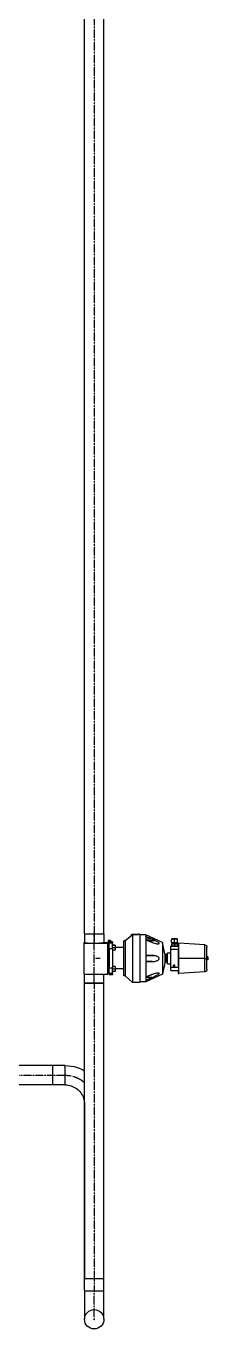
# Model space of a CAD drawing. Header units: millimetres. Extents: x 48717 to 75522, y 76128 to 88842.
# Drawn here: x 66439 to 67035, y 76180 to 80462 of the extents above; entities that cross this region are included whole.
import ezdxf

# ---------------------------------------------------------------- set-up
doc = ezdxf.new("R2010")
doc.units = ezdxf.units.MM
doc.linetypes.add('CENTER2', pattern=[1.125, 0.75, -0.125, 0.125, -0.125])
for name, color, linetype in [('Top (Plan) View2-CENTER', 1, 'CENTER2'), ('Top (Plan) View2-DV20-S1B-001b', 140, 'Continuous'), ('Top (Plan) View2-DV20-S1B-001b_Förslag', 140, 'Continuous'), ('Top (Plan) View2-DV20-S1B-001c', 140, 'Continuous')]:
    doc.layers.add(name, color=color, linetype=linetype)

# ---------------------------------------------------------------- blocks, each defined once
blk = doc.blocks.new('*U837')
at = {"layer": 'Top (Plan) View2-CENTER'}
blk.add_line((66348.9, 77013.9), (66526.6, 77013.9), dxfattribs=at)
at = {"layer": 'Top (Plan) View2-DV20-S1B-001b', "color": 0, "linetype": 'ByBlock', "lineweight": -2}
for p, q in [((66526.9, 77045.7), (66348.9, 77045.7)), ((66526.9, 76982.2), (66348.9, 76982.2))]:
    blk.add_line(p, q, dxfattribs=at)
at = {"layer": 'Top (Plan) View2-DV20-S1B-001b', "color": 0, "linetype": 'ByBlock', "lineweight": -2, "extrusion": (0, 0, -1)}
for start_param, end_param in [(1.570796, 3.141593), (0, 1.570796)]:
    blk.add_ellipse((66526.9, 77013.9), major_axis=(0, -31.8), ratio=0.01, start_param=start_param, end_param=end_param, dxfattribs=at)
blk = doc.blocks.new('*U941')
at = {"layer": 'Top (Plan) View2-CENTER'}
blk.add_line((66526.9, 77013.9), (66566.9, 77013.9), dxfattribs=at)
at = {"layer": 'Top (Plan) View2-CENTER', "extrusion": (0, 0, -1)}
blk.add_ellipse((66566.9, 76918.9), major_axis=(67.2, 67.2), ratio=0.9999, start_param=-0.785348, end_param=-0.056864, dxfattribs=at)
at = {"layer": 'Top (Plan) View2-DV20-S1B-001b_Förslag', "color": 0, "linetype": 'ByBlock', "lineweight": -2}
for p, q in [((66566.9, 77045.7), (66526.9, 77045.7)), ((66566.9, 76982.2), (66526.9, 76982.2)), ((66630.2, 76918.9), (66630.2, 76878.9))]:
    blk.add_line(p, q, dxfattribs=at)
at = {"layer": 'Top (Plan) View2-DV20-S1B-001b_Förslag', "color": 0, "linetype": 'ByBlock', "lineweight": -2, "extrusion": (0, 0, -1)}
for centre, start_param, end_param in [((66526.9, 77013.9), 0, 3.141593), ((66566.9, 77013.9), 0.009999, 3.141593), ((66566.9, 77013.9), 0, 0.009999)]:
    blk.add_ellipse(centre, major_axis=(0, -31.8), ratio=0.01, start_param=start_param, end_param=end_param, dxfattribs=at)
at = {"layer": 'Top (Plan) View2-DV20-S1B-001b_Förslag', "color": 0, "linetype": 'ByBlock', "lineweight": -2}
for centre, start_param in [((66661.9, 76918.9), 3.125891), ((66661.9, 76878.9), 3.126342)]:
    blk.add_ellipse(centre, major_axis=(31.7, 0), ratio=0.01, start_param=start_param, end_param=3.141593, dxfattribs=at)
for points, knots in [([(66566.9, 77045.7), (66580.2, 77045.7), (66593.5, 77043.6), (66614.5, 77036.8), (66622.5, 77033.2), (66630.2, 77028.8)], [4.712489, 4.712489, 4.712489, 4.712489, 5.0266271, 5.0266271, 5.2348822, 5.2348822, 5.2348822, 5.2348822]), ([(66566.9, 76982.2), (66573.6, 76982.2), (66580.2, 76981.1), (66592.8, 76977), (66598.7, 76974), (66609.5, 76966.2), (66614.2, 76961.5), (66622, 76950.8), (66625, 76944.8), (66629.1, 76932.2), (66630.2, 76925.6), (66630.2, 76918.9)], [4.712489, 4.712489, 4.712489, 4.712489, 5.026627, 5.026627, 5.340765, 5.340765, 5.654903, 5.654903, 5.969042, 5.969042, 6.28318, 6.28318, 6.28318, 6.28318])]:
    blk.add_open_spline(points, degree=3, knots=knots, dxfattribs=at)
blk = doc.blocks.new('*U943')
at = {"layer": 'Top (Plan) View2-CENTER'}
for p, q in [((66661.9, 77316.8), (66661.9, 77478.5)), ((66681.4, 77397.8), (66661.9, 77397.8)), ((66681.4, 77398.9), (66681.4, 77397.8))]:
    blk.add_line(p, q, dxfattribs=at)
at = {"layer": 'Top (Plan) View2-DV20-S1B-001c', "color": 0, "linetype": 'ByBlock', "lineweight": -2}
for p, q in [((66628.4, 77449.7), (66630.2, 77449.7)), ((66628.4, 77449.7), (66628.4, 77448.5)), ((66628.4, 77448.5), (66706.8, 77448.5)), ((66628.4, 77448.5), (66628.4, 77346.5)), ((66630.2, 77478.8), (66630.2, 77448.8)), ((66661.9, 77478.5), (66661.9, 77448.5)), ((66693.7, 77478.8), (66693.7, 77448.8)), ((66693.7, 77449.7), (66706.8, 77449.7)), ((66706.8, 77448.5), (66706.8, 77449.7)), ((66706.8, 77346.5), (66706.8, 77448.5)), ((66715.9, 77456.3), (66707.4, 77456.3)), ((66707.4, 77456.3), (66707.4, 77456.1)), ((66715.9, 77456.1), (66707.4, 77456.1)), ((66707.4, 77456.1), (66707.4, 77446.5)), ((66711.4, 77446.5), (66707.4, 77446.5)), ((66707.4, 77446.5), (66707.4, 77443.2)), ((66715.9, 77451.1), (66711.4, 77451.1)), ((66711.4, 77451.1), (66711.4, 77447.6)), ((66711.4, 77429.6), (66711.4, 77447.6)), ((66722.4, 77447.6), (66711.4, 77447.6)), ((66715.9, 77456.3), (66715.9, 77456.1)), ((66715.9, 77456.1), (66715.9, 77451.1)), ((66722.4, 77452.7), (66715.9, 77452.7)), ((66722.4, 77452.7), (66722.4, 77447.6)), ((66722.4, 77429.6), (66722.4, 77447.6)), ((66758.9, 77455.7), (66758.9, 77455.7)), ((66763.9, 77455.7), (66758.9, 77455.7)), ((66758.9, 77340.7), (66758.9, 77455.7)), ((66763.9, 77455.7), (66758.9, 77455.7)), ((66763.9, 77456.2), (66783.9, 77473.7)), ((66763.9, 77456.2), (66783.9, 77473.7)), ((66763.9, 77456.2), (66763.9, 77456.2)), ((66763.9, 77456.2), (66763.9, 77340.2)), ((66787.7, 77476.3), (66783.9, 77476.3)), ((66783.9, 77476.3), (66783.9, 77476.1)), ((66783.9, 77476.1), (66787.7, 77476.1)), ((66783.9, 77472.7), (66783.9, 77476.1)), ((66787.9, 77476.5), (66787.7, 77476.3)), ((66787.7, 77476.3), (66806.9, 77476.3)), ((66787.7, 77476.1), (66787.9, 77476.2)), ((66806.9, 77476.5), (66787.9, 77476.5)), ((66787.9, 77476.2), (66787.9, 77319.2)), ((66787.9, 77476.2), (66806.9, 77476.2)), ((66794.9, 77476.2), (66794.9, 77476.3)), ((66806.9, 77477.2), (66806.9, 77477.2)), ((66811.4, 77477.2), (66806.9, 77477.2)), ((66806.9, 77477.2), (66806.9, 77476.2)), ((66811.4, 77477.2), (66806.9, 77477.2)), ((66811.4, 77477.2), (66811.4, 77477.2)), ((66811.4, 77477.2), (66811.4, 77319.2)), ((66830.9, 77475.7), (66811.4, 77475.7)), ((66830.9, 77475.7), (66811.4, 77475.7)), ((66830.9, 77475.7), (66830.9, 77475.7)), ((66885.9, 77450.2), (66830.9, 77475.7)), ((66830.9, 77475.7), (66830.9, 77469.5)), ((66885.9, 77450.2), (66830.9, 77475.7)), ((66830.9, 77469.5), (66830.9, 77459.3)), ((66852, 77461), (66830.9, 77461)), ((66830.9, 77459.3), (66830.9, 77407.4)), ((66863.1, 77456), (66839.1, 77456)), ((66885.9, 77450.2), (66885.9, 77450.2)), ((66893.9, 77413.2), (66885.9, 77450.2)), ((66885.9, 77450.2), (66885.9, 77346.2)), ((66893.9, 77413.2), (66885.9, 77450.2)), ((66915.9, 77450.7), (66915.9, 77459.7)), ((66915.9, 77450.7), (66925.4, 77450.7)), ((66916.9, 77450.7), (66916.9, 77445.8)), ((66925.4, 77462.9), (66925.4, 77462.9)), ((66925.4, 77459.7), (66925.4, 77462.7)), ((66925.4, 77450.7), (66925.4, 77459.7)), ((66925.4, 77450.7), (66925.4, 77445.7)), ((66925.4, 77450.7), (66934.9, 77450.7)), ((66933.9, 77450.7), (66933.9, 77445.8)), ((66934.9, 77450.7), (66934.9, 77459.7)), ((66936.9, 77448.2), (66936.9, 77437.9)), ((66936.9, 77448.2), (66939.9, 77448.2)), ((66939.9, 77397.7), (66939.9, 77448.2)), ((67025.4, 77442.2), (66939.9, 77448.2)), ((66706.8, 77435.7), (66707.4, 77435.7)), ((66711.4, 77443.2), (66707.4, 77443.2)), ((66707.4, 77429.7), (66707.4, 77443.2)), ((66711.4, 77429.7), (66707.4, 77429.7)), ((66707.4, 77429.7), (66707.4, 77365.8)), ((66711.4, 77429.6), (66711.4, 77365.8)), ((66722.4, 77429.6), (66711.4, 77429.6)), ((66730.8, 77441.6), (66722.4, 77441.6)), ((66730.8, 77441.5), (66722.4, 77441.5)), ((66730.8, 77440.9), (66722.4, 77440.9)), ((66730.8, 77440.8), (66722.4, 77440.8)), ((66730.8, 77432.8), (66722.4, 77432.8)), ((66722.4, 77429.6), (66722.4, 77365.8)), ((66730.8, 77424.8), (66722.4, 77424.8)), ((66730.8, 77441.6), (66730.8, 77441.5)), ((66730.8, 77441.5), (66730.8, 77440.9)), ((66730.8, 77440.9), (66730.8, 77440.8)), ((66730.8, 77440.8), (66730.8, 77432.8)), ((66732.4, 77438.5), (66730.8, 77438.5)), ((66732.4, 77438.5), (66730.8, 77438.5)), ((66732.4, 77437.9), (66730.8, 77437.9)), ((66732.4, 77437.9), (66730.8, 77437.9)), ((66730.8, 77432.8), (66730.8, 77424.8)), ((66732.4, 77427.9), (66730.8, 77427.9)), ((66732.4, 77438.5), (66732.4, 77438.5)), ((66732.4, 77437.9), (66732.4, 77438.5)), ((66732.4, 77437.9), (66732.4, 77437.9)), ((66732.4, 77427.9), (66732.4, 77437.9)), ((66758.9, 77433.2), (66732.4, 77433.2)), ((66758.9, 77433.2), (66732.4, 77433.2)), ((66830.9, 77407.4), (66830.9, 77387.4)), ((66863.1, 77406.2), (66830.9, 77406.2)), ((66893.9, 77413.2), (66893.9, 77413.2)), ((66893.9, 77413.2), (66893.9, 77383.2)), ((66894.9, 77411.2), (66893.9, 77411.2)), ((66894.9, 77411.2), (66893.9, 77411.2)), ((66894.9, 77411.7), (66894.9, 77411.7)), ((66896, 77411.7), (66894.9, 77411.7)), ((66894.9, 77411.7), (66894.9, 77384.7)), ((66896, 77411.7), (66894.9, 77411.7)), ((66895.9, 77404.3), (66895.9, 77391.9)), ((66895.9, 77404.3), (66896, 77404.3)), ((66896, 77411.7), (66896, 77411.7)), ((66900.9, 77409.7), (66896, 77411.7)), ((66896, 77411.7), (66896, 77404.3)), ((66900.9, 77409.7), (66896, 77411.7)), ((66900.9, 77409.7), (66900.9, 77409.7)), ((66900.9, 77386.7), (66900.9, 77409.7)), ((66900.9, 77403.2), (66901.9, 77403.2)), ((66901.9, 77380.2), (66901.9, 77416.2)), ((66901.9, 77416.2), (66913.9, 77416.2)), ((66913.9, 77438.5), (66915.9, 77438.5)), ((66913.9, 77437.9), (66913.9, 77438.5)), ((66936.9, 77437.9), (66913.9, 77437.9)), ((66913.9, 77427.8), (66913.9, 77437.9)), ((66913.9, 77427.8), (66936.9, 77427.8)), ((66913.9, 77367.8), (66913.9, 77427.8)), ((66915.9, 77445.9), (66915.9, 77445.7)), ((66916.9, 77445.9), (66915.9, 77445.9)), ((66915.9, 77445.7), (66915.9, 77438.1)), ((66915.9, 77445.7), (66925.4, 77445.7)), ((66915.9, 77438.1), (66925.4, 77438.1)), ((66925.4, 77445.7), (66925.4, 77438.1)), ((66925.4, 77445.7), (66934.9, 77445.7)), ((66925.4, 77438.1), (66934.9, 77438.1)), ((66934.9, 77445.9), (66933.9, 77445.9)), ((66934.9, 77445.7), (66934.9, 77445.9)), ((66934.9, 77445.7), (66934.9, 77438.1)), ((66934.9, 77438.5), (66936.9, 77438.5)), ((66936.9, 77427.8), (66936.9, 77397.7)), ((67025.4, 77397.8), (67025.4, 77442.2)), ((67031.9, 77397.8), (67031.9, 77435.2)), ((67034.9, 77403.5), (67031.9, 77403.5)), ((67034.9, 77403.4), (67031.9, 77403.4)), ((67034.9, 77403.5), (67034.9, 77403.4)), ((67034.9, 77403.4), (67034.9, 77402.9)), ((66706.8, 77397.8), (66707.4, 77397.8)), ((66706.8, 77360.7), (66707.4, 77360.7)), ((66711.4, 77365.8), (66707.4, 77365.8)), ((66707.4, 77352.6), (66707.4, 77365.8)), ((66711.4, 77348.1), (66711.4, 77365.8)), ((66722.4, 77365.8), (66711.4, 77365.8)), ((66730.8, 77370.9), (66722.4, 77370.9)), ((66730.8, 77370.8), (66722.4, 77370.8)), ((66722.4, 77348.1), (66722.4, 77365.8)), ((66730.8, 77362.8), (66722.4, 77362.8)), ((66730.8, 77370.9), (66730.8, 77370.8)), ((66730.8, 77370.8), (66730.8, 77362.8)), ((66732.4, 77367.9), (66730.8, 77367.9)), ((66732.4, 77367.9), (66730.8, 77367.9)), ((66730.8, 77362.8), (66730.8, 77354.8)), ((66732.4, 77367.9), (66732.4, 77367.9)), ((66732.4, 77357.9), (66732.4, 77367.9)), ((66758.9, 77363.2), (66732.4, 77363.2)), ((66852, 77387.5), (66830.9, 77387.5)), ((66830.9, 77387.4), (66830.9, 77336.2)), ((66893.9, 77383.2), (66885.9, 77346.2)), ((66894.9, 77385.2), (66893.9, 77385.2)), ((66896, 77384.7), (66894.9, 77384.7)), ((66896, 77391.9), (66895.9, 77391.9)), ((66896, 77391.9), (66896, 77384.7)), ((66900.9, 77386.7), (66896, 77384.7)), ((66900.9, 77398.2), (66901.9, 77398.2)), ((66900.9, 77393.2), (66901.9, 77393.2)), ((66901.9, 77380.2), (66913.9, 77380.2)), ((66913.9, 77357.9), (66913.9, 77367.8)), ((66936.9, 77367.8), (66913.9, 77367.8)), ((66923.9, 77370.3), (66923.9, 77370.3)), ((66936.9, 77397.7), (66939.9, 77397.7)), ((66936.9, 77397.7), (66936.9, 77367.8)), ((67025.4, 77397.8), (66939.9, 77397.7)), ((66939.9, 77348.2), (66939.9, 77397.7)), ((67025.4, 77354.2), (67025.4, 77397.8)), ((67034.9, 77402.9), (67031.9, 77402.9)), ((67034.9, 77402.9), (67031.9, 77402.9)), ((67031.9, 77361.2), (67031.9, 77397.8)), ((67034.9, 77397.8), (67031.9, 77397.8)), ((67034.9, 77392.9), (67031.9, 77392.9)), ((67034.9, 77402.9), (67034.9, 77402.9)), ((67034.9, 77402.9), (67034.9, 77397.8)), ((67034.9, 77397.8), (67034.9, 77392.9)), ((66628.4, 77346.5), (66706.8, 77346.5)), ((66630.2, 77316.8), (66630.2, 77346.5)), ((66661.9, 77316.5), (66661.9, 77346.5)), ((66693.7, 77316.8), (66693.7, 77346.5)), ((66711.4, 77352.6), (66707.4, 77352.6)), ((66707.4, 77352.6), (66707.4, 77348.2)), ((66711.4, 77348.2), (66707.4, 77348.2)), ((66711.4, 77348.1), (66711.4, 77343.7)), ((66722.4, 77348.1), (66711.4, 77348.1)), ((66722.4, 77343.7), (66711.4, 77343.7)), ((66730.8, 77354.8), (66722.4, 77354.8)), ((66722.4, 77348.1), (66722.4, 77343.7)), ((66732.4, 77357.9), (66730.8, 77357.9)), ((66763.9, 77340.7), (66758.9, 77340.7)), ((66763.9, 77340.2), (66787.9, 77319.2)), ((66811.4, 77319.2), (66787.9, 77319.2)), ((66830.9, 77320.7), (66811.4, 77320.7)), ((66885.9, 77346.2), (66830.9, 77320.7)), ((66830.9, 77336.2), (66830.9, 77326.4)), ((66852, 77334.9), (66830.9, 77334.9)), ((66830.9, 77326.4), (66830.9, 77320.7)), ((66913.9, 77357.9), (66936.9, 77357.9)), ((66936.9, 77357.9), (66936.9, 77348.2)), ((66936.9, 77348.2), (66939.9, 77348.2)), ((67025.4, 77354.2), (66939.9, 77348.2))]:
    blk.add_line(p, q, dxfattribs=at)
at = {"layer": 'Top (Plan) View2-DV20-S1B-001c', "color": 0, "linetype": 'ByBlock', "lineweight": -2, "extrusion": (0, 0, -1)}
for centre, start, end in [((-67024.9, 77435.2), 94, 180), ((-67024.9, 77361.2), 180, 266)]:
    blk.add_arc(centre, 7, start, end, dxfattribs=at)
at = {"layer": 'Top (Plan) View2-DV20-S1B-001c', "color": 0, "linetype": 'ByBlock', "lineweight": -2}
for centre, major_axis, ratio, start_param, end_param in [((66661.9, 77478.8), (-31.7, 0), 0.01, 0, 1.570796), ((66661.9, 77448.8), (-31.7, 0), 0.01, 0, 1.570796), ((66661.9, 77478.8), (-31.7, 0), 0.01, 1.570796, 3.141593), ((66661.9, 77448.8), (-31.7, 0), 0.01, 1.570796, 3.141593), ((66794.9, 77476.2), (-9, 0), 0.01, 4.712389, 6.942893), ((66794.9, 77476.2), (-9, 0), 0.01, 3.64596, 4.712389), ((66923.9, 77373.3), (3, 0), 0.99995, 1.570796, 4.712389), ((66923.9, 77373.3), (3, 0), 0.99995, 3.143259, 4.712389), ((66923.9, 77373.3), (3, 0), 0.99995, 4.712389, 7.853982), ((66923.9, 77373.3), (3, 0), 0.99995, 4.712389, 6.281519), ((67024.9, 77397.8), (-7, 0), 0.01, 1.640609, 3.141593), ((66661.9, 77316.8), (-31.7, 0), 0.01, 0, 1.570796), ((66661.9, 77316.8), (-31.7, 0), 0.01, 1.570796, 3.141593)]:
    blk.add_ellipse(centre, major_axis=major_axis, ratio=ratio, start_param=start_param, end_param=end_param, dxfattribs=at)
at = {"layer": 'Top (Plan) View2-DV20-S1B-001c', "color": 0, "linetype": 'ByBlock', "lineweight": -2, "extrusion": (0, 0, -1)}
for centre, major_axis, start_param, end_param in [((66925.4, 77462.8), (7.5, 0), 1.570796, 4.712389), ((66925.4, 77462.8), (7.5, 0), 4.712389, 7.853982), ((66925.4, 77445.8), (8.5, 0), 1.570796, 3.141593), ((66925.4, 77445.8), (8.5, 0), 0, 1.570796)]:
    blk.add_ellipse(centre, major_axis=major_axis, ratio=0.01, start_param=start_param, end_param=end_param, dxfattribs=at)
at = {"layer": 'Top (Plan) View2-DV20-S1B-001c', "color": 0, "linetype": 'ByBlock', "lineweight": -2}
blk.add_open_spline([(66787.7, 77476.1), (66786.5, 77475), (66785.2, 77473.8), (66783.9, 77472.7)], degree=3, dxfattribs=at)
for points, weights in [([(66852, 77461), (66842.2, 77464.9), (66830.9, 77469.5)], [1.00987120158, 1.00755539146, 1.00061951826]), ([(66830.9, 77459.3), (66842.2, 77454.8), (66852, 77450.8)], [1.00061951826, 1.00755539146, 1.00987120158]), ([(66852, 77407.5), (66842.2, 77407.5), (66830.9, 77407.4)], [1.00987120158, 1.00755539146, 1.00061951826]), ([(66896, 77404.3), (66903, 77398.1), (66896, 77391.9)], [1.01663362177, 1.14371282449, 1.01663362177]), ([(66830.9, 77387.4), (66842.2, 77387.5), (66852, 77387.5)], [1.00061951826, 1.00755539146, 1.00987120158]), ([(66852, 77344.8), (66842.2, 77340.8), (66830.9, 77336.2)], [1.00987120158, 1.00755539146, 1.00061951826]), ([(66830.9, 77326.4), (66842.2, 77330.9), (66852, 77334.9)], [1.00061951826, 1.00755539146, 1.00987120158])]:
    blk.add_rational_spline(points, weights, degree=2, dxfattribs=at)
for points, knots in [([(66863.1, 77456), (66860.4, 77457.3), (66857.7, 77458.6), (66854.1, 77460.1), (66853.1, 77460.5), (66852, 77461)], [-6.498344, -6.498344, -6.498344, -6.498344, -5.674495, -5.674495, -5.330296, -5.330296, -5.330296, -5.330296]), ([(66852, 77450.8), (66853.1, 77450.4), (66854.1, 77450), (66855.2, 77449.6), (66857.8, 77448.6), (66860.7, 77447.7), (66864.9, 77446.7), (66866.3, 77446.5), (66869, 77446), (66870.2, 77445.9), (66872.3, 77445.9), (66873.2, 77445.9), (66874.3, 77446.2), (66874.6, 77446.4), (66875, 77446.8), (66875.1, 77447), (66875.1, 77447.6), (66875, 77447.9), (66874.6, 77448.6), (66874.3, 77448.9), (66873.2, 77449.9), (66872.3, 77450.6), (66870.2, 77452), (66869, 77452.8), (66866.3, 77454.3), (66864.9, 77455), (66863.4, 77455.8), (66863.2, 77455.9), (66863.1, 77456)], [-0.344199, -0.344199, -0.344199, -0.344199, 0, 0, 0, 0.872405, 0.872405, 1.308607, 1.308607, 1.74481, 1.74481, 2.088622, 2.088622, 2.260528, 2.260528, 2.432434, 2.432434, 2.60434, 2.60434, 2.776246, 2.776246, 3.120058, 3.120058, 3.556261, 3.556261, 3.992463, 3.992463, 4.041019, 4.041019, 4.041019, 4.041019]), ([(66915.9, 77462.2), (66916.2, 77462.4), (66916.4, 77462.5), (66916.9, 77462.7), (66917, 77462.7), (66917.2, 77462.7), (66917.3, 77462.8), (66917.5, 77462.8), (66917.5, 77462.8), (66917.6, 77462.8), (66917.7, 77462.8), (66917.8, 77462.8), (66917.9, 77462.8), (66918.2, 77462.8), (66918.5, 77462.8), (66919.3, 77462.8), (66919.8, 77462.9), (66920.9, 77462.9), (66921.6, 77462.9), (66923, 77462.9), (66923.8, 77462.9), (66924.8, 77462.9), (66925.1, 77462.9), (66925.4, 77462.9)], [3.155944, 3.155944, 3.155944, 3.155944, 3.165588, 3.165588, 3.183646, 3.183646, 3.204003, 3.204003, 3.226554, 3.226554, 3.261856, 3.261856, 3.351181, 3.351181, 3.66247, 3.66247, 3.973759, 3.973759, 4.285048, 4.285048, 4.596337, 4.596337, 4.712389, 4.712389, 4.712389, 4.712389]), ([(66915.9, 77462.2), (66915.9, 77462.2), (66915.9, 77462.2), (66915.9, 77462.2), (66915.9, 77462.2), (66915.9, 77462), (66915.9, 77461.2), (66915.9, 77460.9), (66915.9, 77460.4), (66915.9, 77460.2), (66915.9, 77459.9), (66915.9, 77459.8), (66915.9, 77459.7)], [2.5754577, 2.5754577, 2.5754577, 2.5754577, 2.5890042, 2.5890042, 2.5890042, 2.9754061, 2.9754061, 3.0917378, 3.0917378, 3.1706444, 3.1706444, 3.1926927, 3.1926927, 3.1926927, 3.1926927]), ([(66915.9, 77459.7), (66915.9, 77459.8), (66916, 77459.9), (66916.1, 77460.2), (66916.2, 77460.4), (66916.6, 77460.9), (66916.9, 77461.2), (66918.2, 77461.9), (66919.6, 77462.1), (66920.7, 77462.1), (66921.8, 77462.1), (66923.1, 77461.9), (66924.4, 77461.1), (66924.7, 77460.9), (66925.1, 77460.4), (66925.3, 77460.1), (66925.4, 77459.8), (66925.4, 77459.7), (66925.4, 77459.7)], [1.985316, 1.985316, 1.985316, 1.985316, 2.007364, 2.007364, 2.086271, 2.086271, 2.202602, 2.202602, 2.589004, 2.589004, 2.589004, 2.975406, 2.975406, 3.091738, 3.091738, 3.170644, 3.170644, 3.192693, 3.192693, 3.192693, 3.192693]), ([(66925.4, 77462.9), (66926.2, 77462.9), (66927, 77462.9), (66928.5, 77462.9), (66929.2, 77462.9), (66930.5, 77462.9), (66931, 77462.9), (66932, 77462.8), (66932.3, 77462.8), (66932.8, 77462.8), (66932.9, 77462.8), (66933.1, 77462.8), (66933.1, 77462.8), (66933.3, 77462.8), (66933.3, 77462.8), (66933.5, 77462.8), (66933.5, 77462.8), (66933.8, 77462.7), (66933.9, 77462.7), (66934.4, 77462.5), (66934.6, 77462.4), (66934.9, 77462.2)], [4.712389, 4.712389, 4.712389, 4.712389, 5.023678, 5.023678, 5.334967, 5.334967, 5.646256, 5.646256, 5.957545, 5.957545, 6.113189, 6.113189, 6.191012, 6.191012, 6.212132, 6.212132, 6.238143, 6.238143, 6.258368, 6.258368, 6.268834, 6.268834, 6.268834, 6.268834]), ([(66925.4, 77459.7), (66925.4, 77459.7), (66925.5, 77459.8), (66925.6, 77460.1), (66925.7, 77460.4), (66926.1, 77460.9), (66926.4, 77461.1), (66927.7, 77461.9), (66929.1, 77462.1), (66930.2, 77462.1), (66931.3, 77462.1), (66932.6, 77461.9), (66933.9, 77461.2), (66934.2, 77460.9), (66934.6, 77460.4), (66934.8, 77460.2), (66934.9, 77459.9), (66934.9, 77459.8), (66934.9, 77459.7)], [1.985316, 1.985316, 1.985316, 1.985316, 2.007364, 2.007364, 2.086271, 2.086271, 2.202602, 2.202602, 2.589004, 2.589004, 2.589004, 2.975406, 2.975406, 3.091738, 3.091738, 3.170644, 3.170644, 3.192693, 3.192693, 3.192693, 3.192693]), ([(66934.9, 77459.7), (66934.9, 77459.8), (66934.9, 77459.9), (66934.9, 77460.2), (66934.9, 77460.4), (66934.9, 77460.9), (66934.9, 77461.2), (66934.9, 77462), (66934.9, 77462.2), (66934.9, 77462.2), (66934.9, 77462.2), (66934.9, 77462.2), (66934.9, 77462.2)], [1.9853157, 1.9853157, 1.9853157, 1.9853157, 2.007364, 2.007364, 2.0862706, 2.0862706, 2.2026024, 2.2026024, 2.5890042, 2.5890042, 2.5890042, 2.6025507, 2.6025507, 2.6025507, 2.6025507]), ([(66863.1, 77406.2), (66860.4, 77406.9), (66857.7, 77407.3), (66854.1, 77407.5), (66853.1, 77407.5), (66852, 77407.5)], [-6.498344, -6.498344, -6.498344, -6.498344, -5.674495, -5.674495, -5.330296, -5.330296, -5.330296, -5.330296]), ([(66852, 77387.5), (66853.1, 77387.5), (66854.1, 77387.6), (66855.2, 77387.7), (66857.8, 77387.9), (66860.7, 77388.3), (66864.9, 77389.4), (66866.3, 77389.9), (66869, 77391), (66870.2, 77391.6), (66872.3, 77392.9), (66873.2, 77393.7), (66874.3, 77395), (66874.6, 77395.5), (66875, 77396.5), (66875.1, 77397.1), (66875.1, 77398.2), (66875, 77398.7), (66874.6, 77399.8), (66874.3, 77400.2), (66873.2, 77401.6), (66872.3, 77402.3), (66870.2, 77403.6), (66869, 77404.3), (66866.3, 77405.3), (66864.9, 77405.8), (66863.4, 77406.2), (66863.2, 77406.2), (66863.1, 77406.2)], [-0.344199, -0.344199, -0.344199, -0.344199, 0, 0, 0, 0.872405, 0.872405, 1.308607, 1.308607, 1.74481, 1.74481, 2.088622, 2.088622, 2.260528, 2.260528, 2.432434, 2.432434, 2.60434, 2.60434, 2.776246, 2.776246, 3.120058, 3.120058, 3.556261, 3.556261, 3.992463, 3.992463, 4.041019, 4.041019, 4.041019, 4.041019]), ([(66852, 77334.9), (66853.1, 77335.4), (66854.1, 77335.8), (66855.2, 77336.3), (66857.8, 77337.4), (66860.7, 77338.8), (66864.9, 77340.9), (66866.3, 77341.6), (66869, 77343.1), (66870.2, 77343.9), (66872.3, 77345.3), (66873.2, 77346), (66874.3, 77347), (66874.6, 77347.3), (66875, 77348), (66875.1, 77348.3), (66875.1, 77348.8), (66875, 77349.1), (66874.6, 77349.4), (66874.3, 77349.5), (66873.2, 77349.8), (66872.3, 77349.9), (66870.2, 77349.8), (66869, 77349.7), (66866.3, 77349.2), (66864.9, 77348.9), (66863.4, 77348.5), (66863.2, 77348.5), (66863.1, 77348.5)], [-0.344199, -0.344199, -0.344199, -0.344199, 0, 0, 0, 0.872405, 0.872405, 1.308607, 1.308607, 1.74481, 1.74481, 2.088622, 2.088622, 2.260528, 2.260528, 2.432434, 2.432434, 2.60434, 2.60434, 2.776246, 2.776246, 3.120058, 3.120058, 3.556261, 3.556261, 3.992463, 3.992463, 4.041019, 4.041019, 4.041019, 4.041019]), ([(66863.1, 77348.5), (66860.4, 77347.8), (66857.7, 77346.9), (66854.1, 77345.6), (66853.1, 77345.2), (66852, 77344.8)], [-6.498344, -6.498344, -6.498344, -6.498344, -5.674495, -5.674495, -5.330296, -5.330296, -5.330296, -5.330296])]:
    blk.add_open_spline(points, degree=3, knots=knots, dxfattribs=at)
blk = doc.blocks.new('*U944')
at = {"layer": 'Top (Plan) View2-DV20-S1B-001b_Förslag', "color": 0, "linetype": 'ByBlock', "lineweight": -2}
blk.add_line((66630.2, 76878.9), (66630.2, 76347.5), dxfattribs=at)
blk.add_ellipse((66661.9, 76878.9), major_axis=(31.8, 0), ratio=0.01, start_param=3.126342, end_param=3.141593, dxfattribs=at)
at = {"layer": 'Top (Plan) View2-DV20-S1B-001b_Förslag', "color": 0, "linetype": 'ByBlock', "lineweight": -2, "extrusion": (0, 0, -1)}
blk.add_ellipse((66661.9, 76347.5), major_axis=(-31.8, 0), ratio=0.01, start_param=0, end_param=0.006864, dxfattribs=at)
blk = doc.blocks.new('*U945')
at = {"layer": 'Top (Plan) View2-DV20-S1B-001b', "color": 0, "linetype": 'ByBlock', "lineweight": -2}
for q in [(66630.2, 76347.5), (66630.2, 76212.5)]:
    blk.add_line((66630.2, 76306.6), q, dxfattribs=at)
at = {"layer": 'Top (Plan) View2-DV20-S1B-001b', "color": 0, "linetype": 'ByBlock', "lineweight": -2, "extrusion": (0, 0, -1)}
for centre, end_param in [((66661.9, 76347.5), 0.006864), ((66661.9, 76306.6), 0.005729)]:
    blk.add_ellipse(centre, major_axis=(-31.7, 0), ratio=0.01, start_param=0, end_param=end_param, dxfattribs=at)
blk = doc.blocks.new('*U946')
at = {"layer": 'Top (Plan) View2-CENTER'}
blk.add_line((66661.9, 84551), (66661.9, 77478.8), dxfattribs=at)
at = {"layer": 'Top (Plan) View2-DV20-S1B-001c', "color": 0, "linetype": 'ByBlock', "lineweight": -2}
for p, q in [((66630.2, 77478.8), (66630.2, 84551.3)), ((66693.7, 77478.8), (66693.7, 84551.3))]:
    blk.add_line(p, q, dxfattribs=at)
at = {"layer": 'Top (Plan) View2-DV20-S1B-001c', "color": 0, "linetype": 'ByBlock', "lineweight": -2, "extrusion": (0, 0, -1)}
for start_param, end_param in [(1.570796, 3.141593), (0, 1.570796)]:
    blk.add_ellipse((66661.9, 84551.3), major_axis=(31.7, 0), ratio=0.01, start_param=start_param, end_param=end_param, dxfattribs=at)
at = {"layer": 'Top (Plan) View2-DV20-S1B-001c', "color": 0, "linetype": 'ByBlock', "lineweight": -2}
for start_param, end_param in [(0, 1.570796), (1.570796, 3.141593)]:
    blk.add_ellipse((66661.9, 77478.8), major_axis=(-31.8, 0), ratio=0.01, start_param=start_param, end_param=end_param, dxfattribs=at)
blk = doc.blocks.new('*U947')
at = {"layer": 'Top (Plan) View2-CENTER'}
for p in [(66661.9, 76345.8), (66661.9, 76212.1)]:
    blk.add_line(p, (66661.9, 76306.2), dxfattribs=at)
blk.add_point((66661.9, 76211.2), dxfattribs=at)
at = {"layer": 'Top (Plan) View2-DV20-S1B-001c', "color": 0, "linetype": 'ByBlock', "lineweight": -2}
for p, q in [((66630.2, 76306.2), (66630.2, 76346.2)), ((66693.7, 76306.2), (66693.7, 76346.2)), ((66630.2, 76306.2), (66630.2, 76212.1)), ((66693.7, 76212.1), (66693.7, 76306.2))]:
    blk.add_line(p, q, dxfattribs=at)
at = {"layer": 'Top (Plan) View2-DV20-S1B-001c', "color": 0, "linetype": 'ByBlock', "lineweight": -2, "extrusion": (0, 0, -1)}
blk.add_arc((-66661.9, 76212.1), 31.8, 180, 0, dxfattribs=at)
at = {"layer": 'Top (Plan) View2-DV20-S1B-001c', "color": 0, "linetype": 'ByBlock', "lineweight": -2}
for centre in [(66661.9, 76346.2), (66661.9, 76306.2)]:
    blk.add_ellipse(centre, major_axis=(-31.8, 0), ratio=0.01, start_param=0, end_param=3.141593, dxfattribs=at)
at = {"layer": 'Top (Plan) View2-DV20-S1B-001c', "color": 0, "linetype": 'ByBlock', "lineweight": -2, "extrusion": (0, 0, -1)}
for start_param, end_param in [(0, 1.570796), (1.570796, 3.141593)]:
    blk.add_ellipse((66661.9, 76212.1), major_axis=(-31.7, 0), ratio=0.99995, start_param=start_param, end_param=end_param, dxfattribs=at)
blk = doc.blocks.new('*U948')
at = {"layer": 'Top (Plan) View2-CENTER'}
blk.add_line((66661.9, 77316.5), (66661.9, 76346.2), dxfattribs=at)
at = {"layer": 'Top (Plan) View2-DV20-S1B-001c', "color": 0, "linetype": 'ByBlock', "lineweight": -2}
for p, q in [((66630.2, 76346.2), (66630.2, 77316.8)), ((66693.7, 76346.2), (66693.7, 77316.8))]:
    blk.add_line(p, q, dxfattribs=at)
at = {"layer": 'Top (Plan) View2-DV20-S1B-001c', "color": 0, "linetype": 'ByBlock', "lineweight": -2, "extrusion": (0, 0, -1)}
for start_param, end_param in [(1.570796, 3.141593), (0, 1.570796)]:
    blk.add_ellipse((66661.9, 77316.8), major_axis=(31.8, 0), ratio=0.01, start_param=start_param, end_param=end_param, dxfattribs=at)
at = {"layer": 'Top (Plan) View2-DV20-S1B-001c', "color": 0, "linetype": 'ByBlock', "lineweight": -2}
for start_param, end_param in [(0, 1.570796), (1.570796, 3.141593)]:
    blk.add_ellipse((66661.9, 76346.2), major_axis=(-31.8, 0), ratio=0.01, start_param=start_param, end_param=end_param, dxfattribs=at)

msp = doc.modelspace()

# ---------------------------------------------------------------- block references
at = {"layer": 'Top (Plan) View2-DV20-S1B-001b'}
for name in ['*U837', '*U945']:
    msp.add_blockref(name, (0, 0), dxfattribs=at)
at = {"layer": 'Top (Plan) View2-DV20-S1B-001b_Förslag'}
for name in ['*U941', '*U944']:
    msp.add_blockref(name, (0, 0), dxfattribs=at)
at = {"layer": 'Top (Plan) View2-DV20-S1B-001c'}
for name in ['*U946', '*U943', '*U948', '*U947']:
    msp.add_blockref(name, (0, 0), dxfattribs=at)

doc.saveas('drawing.dxf')
